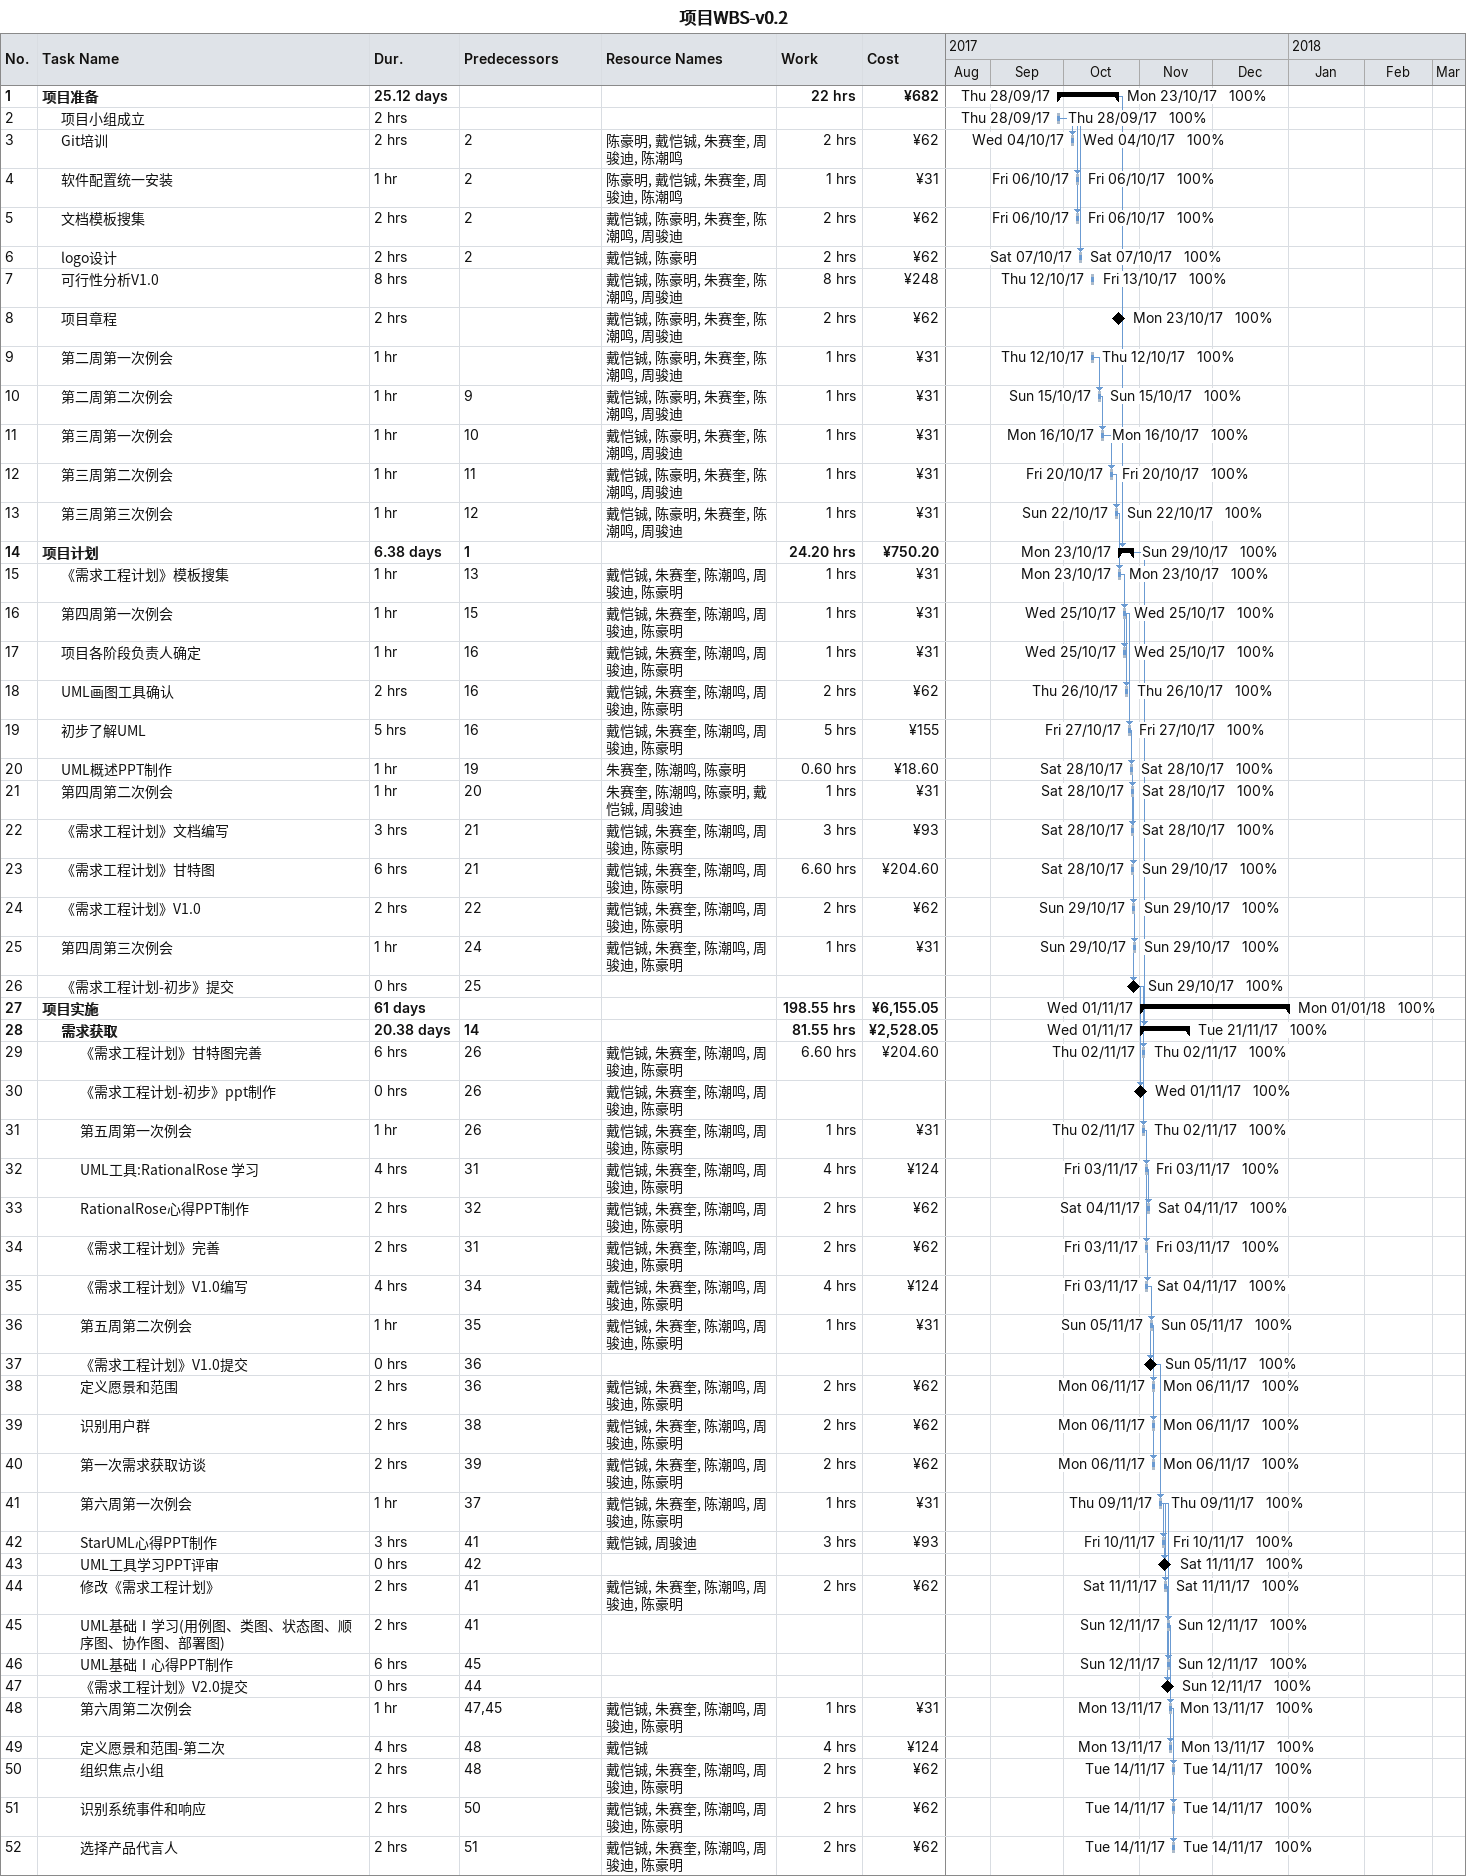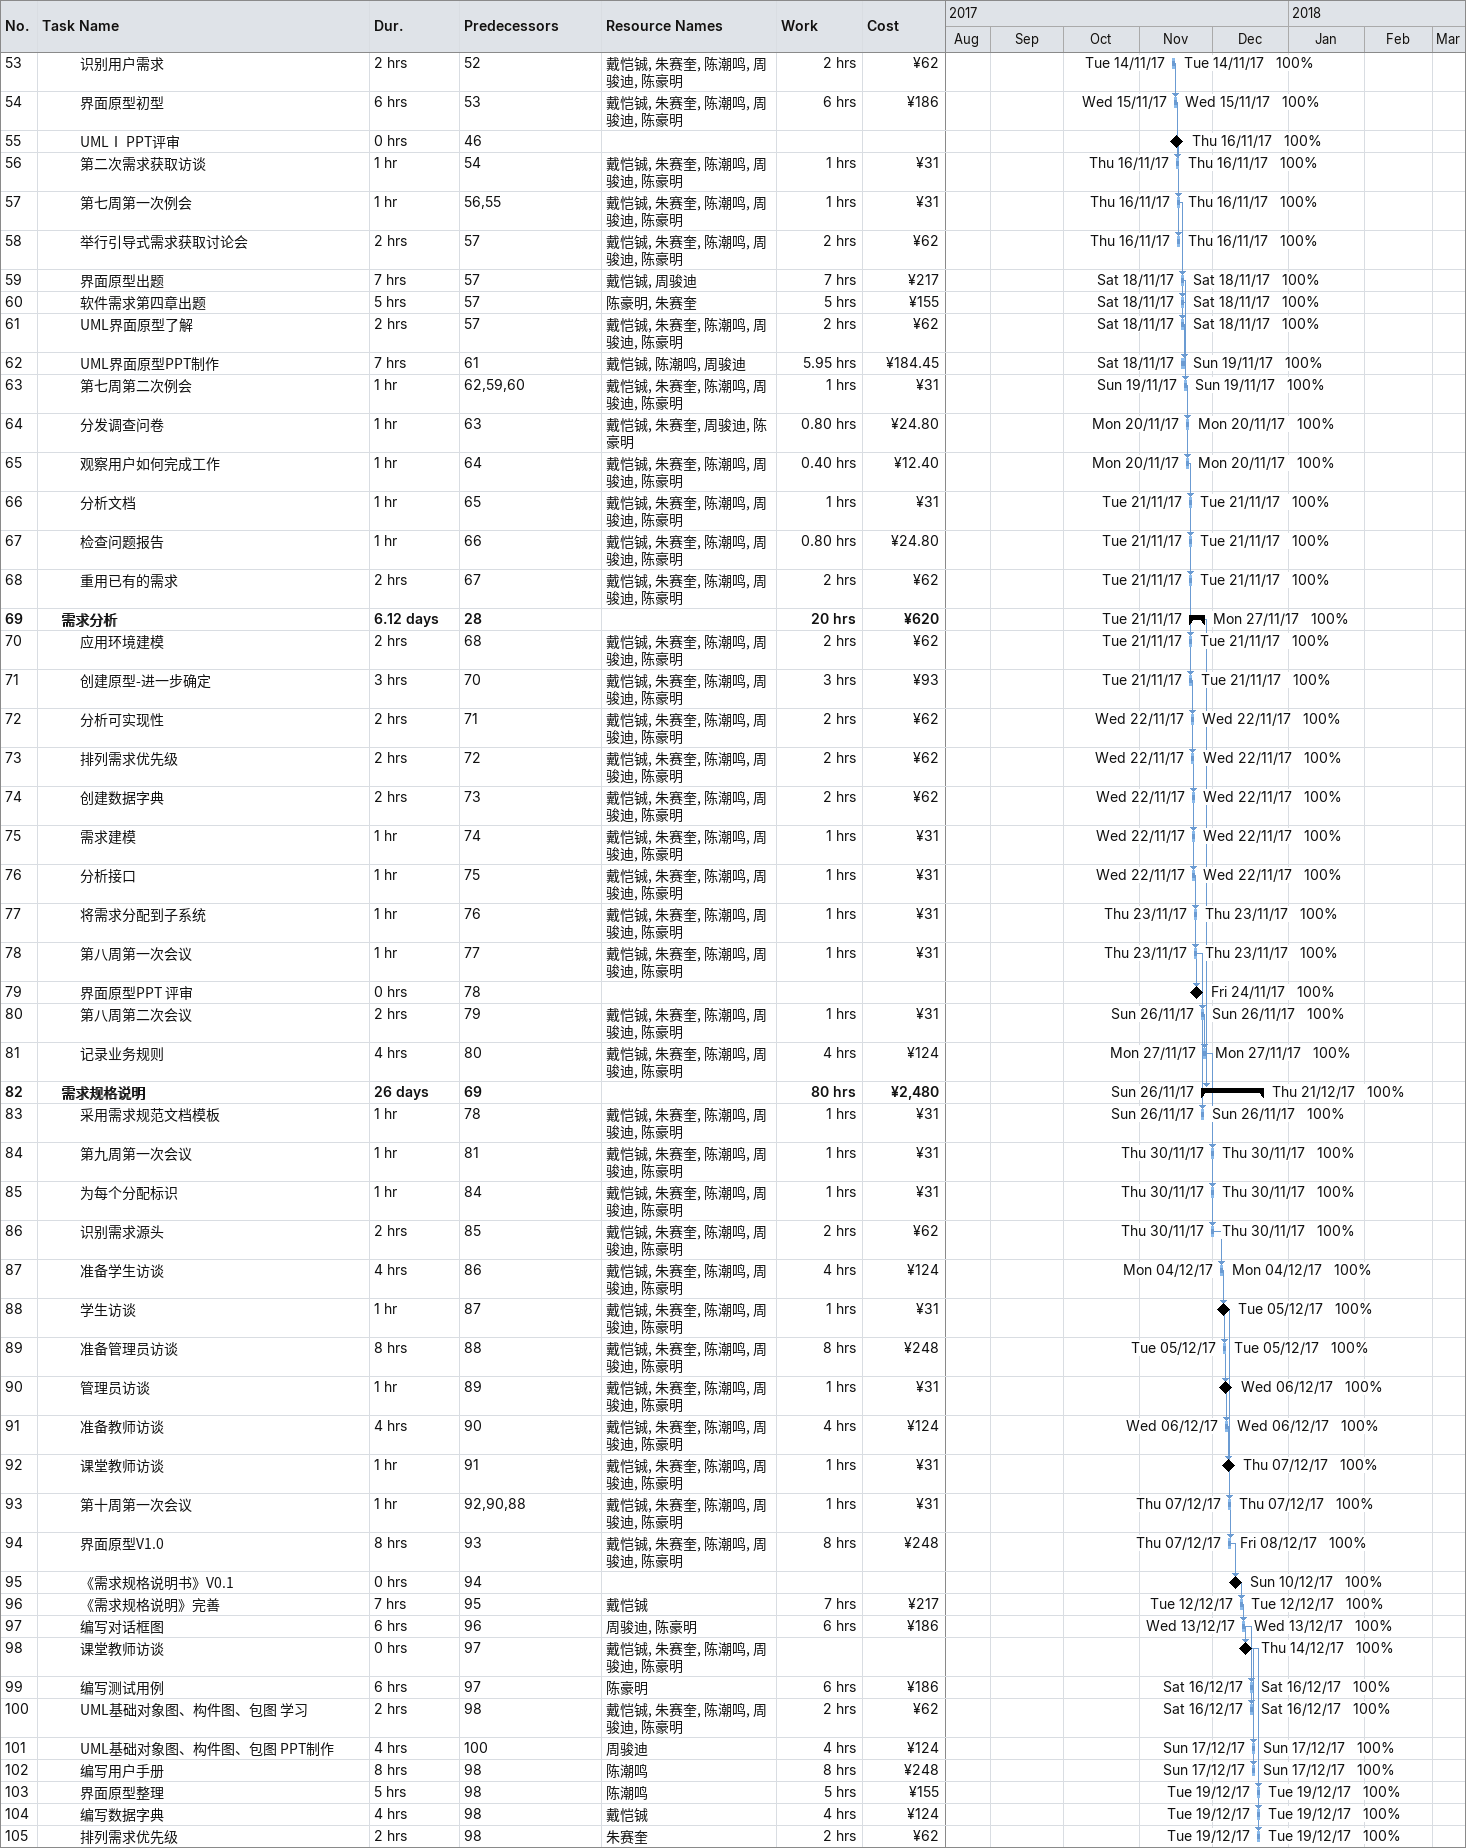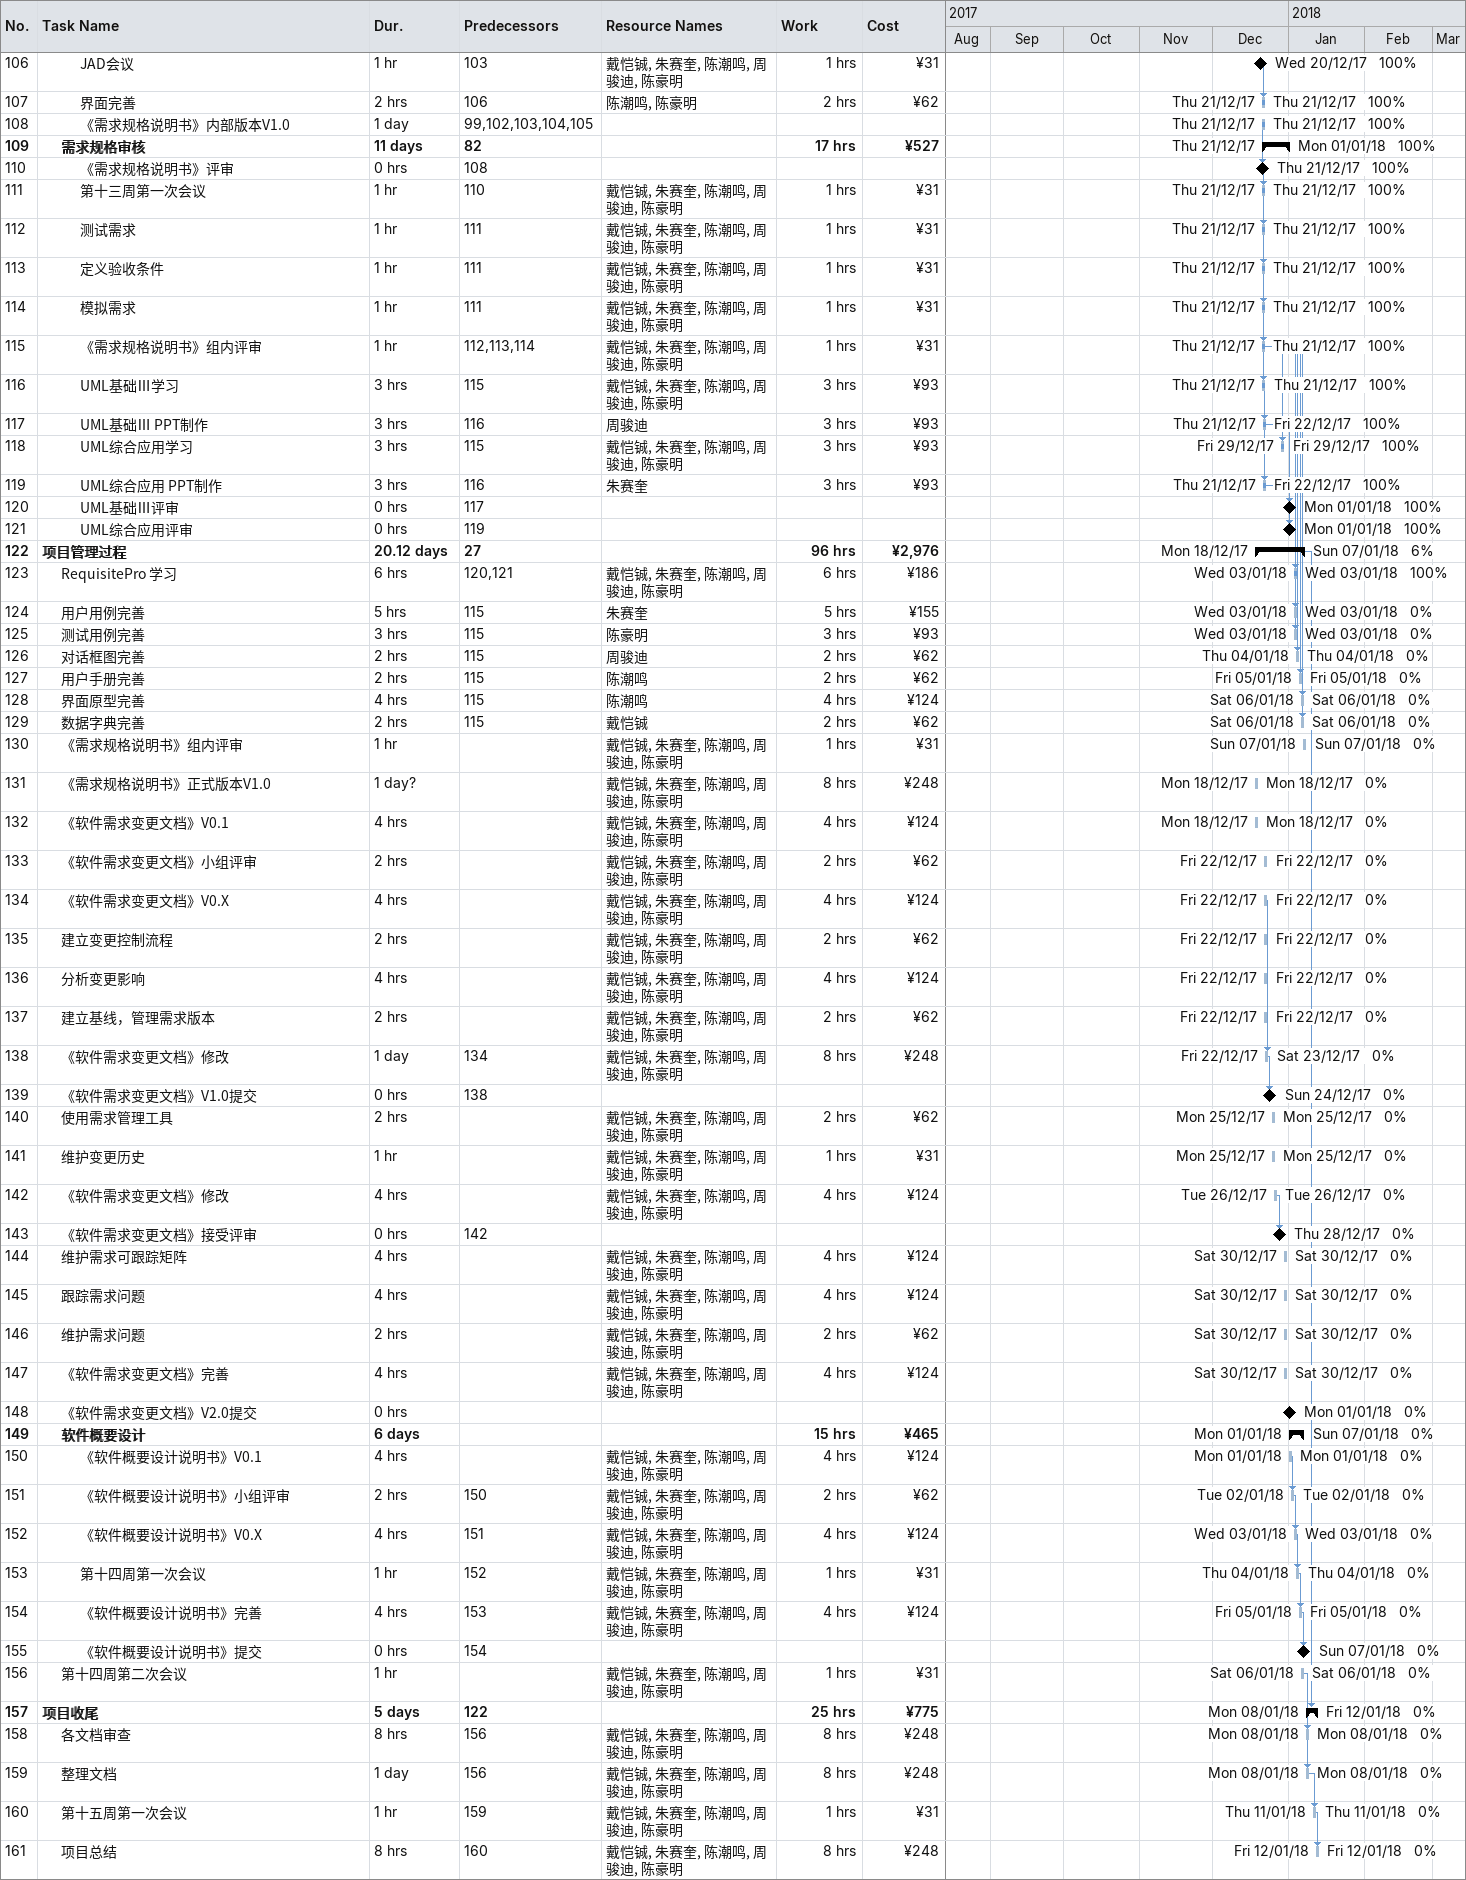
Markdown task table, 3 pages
项目WBS-v0.2

| ID | Level | Task | Duration | Start | Finish | Predecessors | Resources | % complete | Work (h) | Cost (¥) |
|---|---|---|---|---|---|---|---|---|---|---|
| 1 | 1 | **项目准备** | 25.12d | 2017-09-28 | 2017-10-23 |  |  | 100 | 22 | 682 |
| 2 | 2 | 项目小组成立 | 2h | 2017-09-28 | 2017-09-28 |  |  | 100 |  |  |
| 3 | 2 | Git培训 | 2h | 2017-10-04 | 2017-10-04 | 2 | 陈豪明, 戴恺铖, 朱赛奎, 周骏迪, 陈潮鸣 | 100 | 2 | 62 |
| 4 | 2 | 软件配置统一安装 | 1h | 2017-10-06 | 2017-10-06 | 2 | 陈豪明, 戴恺铖, 朱赛奎, 周骏迪, 陈潮鸣 | 100 | 1 | 31 |
| 5 | 2 | 文档模板搜集 | 2h | 2017-10-06 | 2017-10-06 | 2 | 戴恺铖, 陈豪明, 朱赛奎, 陈潮鸣, 周骏迪 | 100 | 2 | 62 |
| 6 | 2 | logo设计 | 2h | 2017-10-07 | 2017-10-07 | 2 | 戴恺铖, 陈豪明 | 100 | 2 | 62 |
| 7 | 2 | 可行性分析V1.0 | 8h | 2017-10-12 | 2017-10-13 |  | 戴恺铖, 陈豪明, 朱赛奎, 陈潮鸣, 周骏迪 | 100 | 8 | 248 |
| 8 | 2 | 项目章程 | 2h | 2017-10-23 | 2017-10-23 |  | 戴恺铖, 陈豪明, 朱赛奎, 陈潮鸣, 周骏迪 | 100 | 2 | 62 |
| 9 | 2 | 第二周第一次例会 | 1h | 2017-10-12 | 2017-10-12 |  | 戴恺铖, 陈豪明, 朱赛奎, 陈潮鸣, 周骏迪 | 100 | 1 | 31 |
| 10 | 2 | 第二周第二次例会 | 1h | 2017-10-15 | 2017-10-15 | 9 | 戴恺铖, 陈豪明, 朱赛奎, 陈潮鸣, 周骏迪 | 100 | 1 | 31 |
| 11 | 2 | 第三周第一次例会 | 1h | 2017-10-16 | 2017-10-16 | 10 | 戴恺铖, 陈豪明, 朱赛奎, 陈潮鸣, 周骏迪 | 100 | 1 | 31 |
| 12 | 2 | 第三周第二次例会 | 1h | 2017-10-20 | 2017-10-20 | 11 | 戴恺铖, 陈豪明, 朱赛奎, 陈潮鸣, 周骏迪 | 100 | 1 | 31 |
| 13 | 2 | 第三周第三次例会 | 1h | 2017-10-22 | 2017-10-22 | 12 | 戴恺铖, 陈豪明, 朱赛奎, 陈潮鸣, 周骏迪 | 100 | 1 | 31 |
| 14 | 1 | **项目计划** | 6.38d | 2017-10-23 | 2017-10-29 | 1 |  | 100 | 24.20 | 750.20 |
| 15 | 2 | 《需求工程计划》模板搜集 | 1h | 2017-10-23 | 2017-10-23 | 13 | 戴恺铖, 朱赛奎, 陈潮鸣, 周骏迪, 陈豪明 | 100 | 1 | 31 |
| 16 | 2 | 第四周第一次例会 | 1h | 2017-10-25 | 2017-10-25 | 15 | 戴恺铖, 朱赛奎, 陈潮鸣, 周骏迪, 陈豪明 | 100 | 1 | 31 |
| 17 | 2 | 项目各阶段负责人确定 | 1h | 2017-10-25 | 2017-10-25 | 16 | 戴恺铖, 朱赛奎, 陈潮鸣, 周骏迪, 陈豪明 | 100 | 1 | 31 |
| 18 | 2 | UML画图工具确认 | 2h | 2017-10-26 | 2017-10-26 | 16 | 戴恺铖, 朱赛奎, 陈潮鸣, 周骏迪, 陈豪明 | 100 | 2 | 62 |
| 19 | 2 | 初步了解UML | 5h | 2017-10-27 | 2017-10-27 | 16 | 戴恺铖, 朱赛奎, 陈潮鸣, 周骏迪, 陈豪明 | 100 | 5 | 155 |
| 20 | 2 | UML概述PPT制作 | 1h | 2017-10-28 | 2017-10-28 | 19 | 朱赛奎, 陈潮鸣, 陈豪明 | 100 | 0.60 | 18.60 |
| 21 | 2 | 第四周第二次例会 | 1h | 2017-10-28 | 2017-10-28 | 20 | 朱赛奎, 陈潮鸣, 陈豪明, 戴恺铖, 周骏迪 | 100 | 1 | 31 |
| 22 | 2 | 《需求工程计划》文档编写 | 3h | 2017-10-28 | 2017-10-28 | 21 | 戴恺铖, 朱赛奎, 陈潮鸣, 周骏迪, 陈豪明 | 100 | 3 | 93 |
| 23 | 2 | 《需求工程计划》甘特图 | 6h | 2017-10-28 | 2017-10-29 | 21 | 戴恺铖, 朱赛奎, 陈潮鸣, 周骏迪, 陈豪明 | 100 | 6.60 | 204.60 |
| 24 | 2 | 《需求工程计划》V1.0 | 2h | 2017-10-29 | 2017-10-29 | 22 | 戴恺铖, 朱赛奎, 陈潮鸣, 周骏迪, 陈豪明 | 100 | 2 | 62 |
| 25 | 2 | 第四周第三次例会 | 1h | 2017-10-29 | 2017-10-29 | 24 | 戴恺铖, 朱赛奎, 陈潮鸣, 周骏迪, 陈豪明 | 100 | 1 | 31 |
| 26 | 2 | 《需求工程计划-初步》提交 | 0h | 2017-10-29 | 2017-10-29 | 25 |  | 100 |  |  |
| 27 | 1 | **项目实施** | 61d | 2017-11-01 | 2018-01-01 |  |  | 100 | 198.55 | 6155.05 |
| 28 | 2 | **需求获取** | 20.38d | 2017-11-01 | 2017-11-21 | 14 |  | 100 | 81.55 | 2528.05 |
| 29 | 3 | 《需求工程计划》甘特图完善 | 6h | 2017-11-02 | 2017-11-02 | 26 | 戴恺铖, 朱赛奎, 陈潮鸣, 周骏迪, 陈豪明 | 100 | 6.60 | 204.60 |
| 30 | 3 | 《需求工程计划-初步》ppt制作 | 0h | 2017-11-01 | 2017-11-01 | 26 | 戴恺铖, 朱赛奎, 陈潮鸣, 周骏迪, 陈豪明 | 100 |  |  |
| 31 | 3 | 第五周第一次例会 | 1h | 2017-11-02 | 2017-11-02 | 26 | 戴恺铖, 朱赛奎, 陈潮鸣, 周骏迪, 陈豪明 | 100 | 1 | 31 |
| 32 | 3 | UML工具:RationalRose 学习 | 4h | 2017-11-03 | 2017-11-03 | 31 | 戴恺铖, 朱赛奎, 陈潮鸣, 周骏迪, 陈豪明 | 100 | 4 | 124 |
| 33 | 3 | RationalRose心得PPT制作 | 2h | 2017-11-04 | 2017-11-04 | 32 | 戴恺铖, 朱赛奎, 陈潮鸣, 周骏迪, 陈豪明 | 100 | 2 | 62 |
| 34 | 3 | 《需求工程计划》完善 | 2h | 2017-11-03 | 2017-11-03 | 31 | 戴恺铖, 朱赛奎, 陈潮鸣, 周骏迪, 陈豪明 | 100 | 2 | 62 |
| 35 | 3 | 《需求工程计划》V1.0编写 | 4h | 2017-11-03 | 2017-11-04 | 34 | 戴恺铖, 朱赛奎, 陈潮鸣, 周骏迪, 陈豪明 | 100 | 4 | 124 |
| 36 | 3 | 第五周第二次例会 | 1h | 2017-11-05 | 2017-11-05 | 35 | 戴恺铖, 朱赛奎, 陈潮鸣, 周骏迪, 陈豪明 | 100 | 1 | 31 |
| 37 | 3 | 《需求工程计划》V1.0提交 | 0h | 2017-11-05 | 2017-11-05 | 36 |  | 100 |  |  |
| 38 | 3 | 定义愿景和范围 | 2h | 2017-11-06 | 2017-11-06 | 36 | 戴恺铖, 朱赛奎, 陈潮鸣, 周骏迪, 陈豪明 | 100 | 2 | 62 |
| 39 | 3 | 识别用户群 | 2h | 2017-11-06 | 2017-11-06 | 38 | 戴恺铖, 朱赛奎, 陈潮鸣, 周骏迪, 陈豪明 | 100 | 2 | 62 |
| 40 | 3 | 第一次需求获取访谈 | 2h | 2017-11-06 | 2017-11-06 | 39 | 戴恺铖, 朱赛奎, 陈潮鸣, 周骏迪, 陈豪明 | 100 | 2 | 62 |
| 41 | 3 | 第六周第一次例会 | 1h | 2017-11-09 | 2017-11-09 | 37 | 戴恺铖, 朱赛奎, 陈潮鸣, 周骏迪, 陈豪明 | 100 | 1 | 31 |
| 42 | 3 | StarUML心得PPT制作 | 3h | 2017-11-10 | 2017-11-10 | 41 | 戴恺铖, 周骏迪 | 100 | 3 | 93 |
| 43 | 3 | UML工具学习PPT评审 | 0h | 2017-11-11 | 2017-11-11 | 42 |  | 100 |  |  |
| 44 | 3 | 修改《需求工程计划》 | 2h | 2017-11-11 | 2017-11-11 | 41 | 戴恺铖, 朱赛奎, 陈潮鸣, 周骏迪, 陈豪明 | 100 | 2 | 62 |
| 45 | 3 | UML基础Ⅰ学习(用例图、类图、状态图、顺序图、协作图、部署图) | 2h | 2017-11-12 | 2017-11-12 | 41 |  | 100 |  |  |
| 46 | 3 | UML基础Ⅰ心得PPT制作 | 6h | 2017-11-12 | 2017-11-12 | 45 |  | 100 |  |  |
| 47 | 3 | 《需求工程计划》V2.0提交 | 0h | 2017-11-12 | 2017-11-12 | 44 |  | 100 |  |  |
| 48 | 3 | 第六周第二次例会 | 1h | 2017-11-13 | 2017-11-13 | 47, 45 | 戴恺铖, 朱赛奎, 陈潮鸣, 周骏迪, 陈豪明 | 100 | 1 | 31 |
| 49 | 3 | 定义愿景和范围-第二次 | 4h | 2017-11-13 | 2017-11-13 | 48 | 戴恺铖 | 100 | 4 | 124 |
| 50 | 3 | 组织焦点小组 | 2h | 2017-11-14 | 2017-11-14 | 48 | 戴恺铖, 朱赛奎, 陈潮鸣, 周骏迪, 陈豪明 | 100 | 2 | 62 |
| 51 | 3 | 识别系统事件和响应 | 2h | 2017-11-14 | 2017-11-14 | 50 | 戴恺铖, 朱赛奎, 陈潮鸣, 周骏迪, 陈豪明 | 100 | 2 | 62 |
| 52 | 3 | 选择产品代言人 | 2h | 2017-11-14 | 2017-11-14 | 51 | 戴恺铖, 朱赛奎, 陈潮鸣, 周骏迪, 陈豪明 | 100 | 2 | 62 |
| 53 | 3 | 识别用户需求 | 2h | 2017-11-14 | 2017-11-14 | 52 | 戴恺铖, 朱赛奎, 陈潮鸣, 周骏迪, 陈豪明 | 100 | 2 | 62 |
| 54 | 3 | 界面原型初型 | 6h | 2017-11-15 | 2017-11-15 | 53 | 戴恺铖, 朱赛奎, 陈潮鸣, 周骏迪, 陈豪明 | 100 | 6 | 186 |
| 55 | 3 | UMLⅠ PPT评审 | 0h | 2017-11-16 | 2017-11-16 | 46 |  | 100 |  |  |
| 56 | 3 | 第二次需求获取访谈 | 1h | 2017-11-16 | 2017-11-16 | 54 | 戴恺铖, 朱赛奎, 陈潮鸣, 周骏迪, 陈豪明 | 100 | 1 | 31 |
| 57 | 3 | 第七周第一次例会 | 1h | 2017-11-16 | 2017-11-16 | 56, 55 | 戴恺铖, 朱赛奎, 陈潮鸣, 周骏迪, 陈豪明 | 100 | 1 | 31 |
| 58 | 3 | 举行引导式需求获取讨论会 | 2h | 2017-11-16 | 2017-11-16 | 57 | 戴恺铖, 朱赛奎, 陈潮鸣, 周骏迪, 陈豪明 | 100 | 2 | 62 |
| 59 | 3 | 界面原型出题 | 7h | 2017-11-18 | 2017-11-18 | 57 | 戴恺铖, 周骏迪 | 100 | 7 | 217 |
| 60 | 3 | 软件需求第四章出题 | 5h | 2017-11-18 | 2017-11-18 | 57 | 陈豪明, 朱赛奎 | 100 | 5 | 155 |
| 61 | 3 | UML界面原型了解 | 2h | 2017-11-18 | 2017-11-18 | 57 | 戴恺铖, 朱赛奎, 陈潮鸣, 周骏迪, 陈豪明 | 100 | 2 | 62 |
| 62 | 3 | UML界面原型PPT制作 | 7h | 2017-11-18 | 2017-11-19 | 61 | 戴恺铖, 陈潮鸣, 周骏迪 | 100 | 5.95 | 184.45 |
| 63 | 3 | 第七周第二次例会 | 1h | 2017-11-19 | 2017-11-19 | 62, 59, 60 | 戴恺铖, 朱赛奎, 陈潮鸣, 周骏迪, 陈豪明 | 100 | 1 | 31 |
| 64 | 3 | 分发调查问卷 | 1h | 2017-11-20 | 2017-11-20 | 63 | 戴恺铖, 朱赛奎, 周骏迪, 陈豪明 | 100 | 0.80 | 24.80 |
| 65 | 3 | 观察用户如何完成工作 | 1h | 2017-11-20 | 2017-11-20 | 64 | 戴恺铖, 朱赛奎, 陈潮鸣, 周骏迪, 陈豪明 | 100 | 0.40 | 12.40 |
| 66 | 3 | 分析文档 | 1h | 2017-11-21 | 2017-11-21 | 65 | 戴恺铖, 朱赛奎, 陈潮鸣, 周骏迪, 陈豪明 | 100 | 1 | 31 |
| 67 | 3 | 检查问题报告 | 1h | 2017-11-21 | 2017-11-21 | 66 | 戴恺铖, 朱赛奎, 陈潮鸣, 周骏迪, 陈豪明 | 100 | 0.80 | 24.80 |
| 68 | 3 | 重用已有的需求 | 2h | 2017-11-21 | 2017-11-21 | 67 | 戴恺铖, 朱赛奎, 陈潮鸣, 周骏迪, 陈豪明 | 100 | 2 | 62 |
| 69 | 2 | **需求分析** | 6.12d | 2017-11-21 | 2017-11-27 | 28 |  | 100 | 20 | 620 |
| 70 | 3 | 应用环境建模 | 2h | 2017-11-21 | 2017-11-21 | 68 | 戴恺铖, 朱赛奎, 陈潮鸣, 周骏迪, 陈豪明 | 100 | 2 | 62 |
| 71 | 3 | 创建原型-进一步确定 | 3h | 2017-11-21 | 2017-11-21 | 70 | 戴恺铖, 朱赛奎, 陈潮鸣, 周骏迪, 陈豪明 | 100 | 3 | 93 |
| 72 | 3 | 分析可实现性 | 2h | 2017-11-22 | 2017-11-22 | 71 | 戴恺铖, 朱赛奎, 陈潮鸣, 周骏迪, 陈豪明 | 100 | 2 | 62 |
| 73 | 3 | 排列需求优先级 | 2h | 2017-11-22 | 2017-11-22 | 72 | 戴恺铖, 朱赛奎, 陈潮鸣, 周骏迪, 陈豪明 | 100 | 2 | 62 |
| 74 | 3 | 创建数据字典 | 2h | 2017-11-22 | 2017-11-22 | 73 | 戴恺铖, 朱赛奎, 陈潮鸣, 周骏迪, 陈豪明 | 100 | 2 | 62 |
| 75 | 3 | 需求建模 | 1h | 2017-11-22 | 2017-11-22 | 74 | 戴恺铖, 朱赛奎, 陈潮鸣, 周骏迪, 陈豪明 | 100 | 1 | 31 |
| 76 | 3 | 分析接口 | 1h | 2017-11-22 | 2017-11-22 | 75 | 戴恺铖, 朱赛奎, 陈潮鸣, 周骏迪, 陈豪明 | 100 | 1 | 31 |
| 77 | 3 | 将需求分配到子系统 | 1h | 2017-11-23 | 2017-11-23 | 76 | 戴恺铖, 朱赛奎, 陈潮鸣, 周骏迪, 陈豪明 | 100 | 1 | 31 |
| 78 | 3 | 第八周第一次会议 | 1h | 2017-11-23 | 2017-11-23 | 77 | 戴恺铖, 朱赛奎, 陈潮鸣, 周骏迪, 陈豪明 | 100 | 1 | 31 |
| 79 | 3 | 界面原型PPT 评审 | 0h | 2017-11-24 | 2017-11-24 | 78 |  | 100 |  |  |
| 80 | 3 | 第八周第二次会议 | 2h | 2017-11-26 | 2017-11-26 | 79 | 戴恺铖, 朱赛奎, 陈潮鸣, 周骏迪, 陈豪明 | 100 | 1 | 31 |
| 81 | 3 | 记录业务规则 | 4h | 2017-11-27 | 2017-11-27 | 80 | 戴恺铖, 朱赛奎, 陈潮鸣, 周骏迪, 陈豪明 | 100 | 4 | 124 |
| 82 | 2 | **需求规格说明** | 26d | 2017-11-26 | 2017-12-21 | 69 |  | 100 | 80 | 2480 |
| 83 | 3 | 采用需求规范文档模板 | 1h | 2017-11-26 | 2017-11-26 | 78 | 戴恺铖, 朱赛奎, 陈潮鸣, 周骏迪, 陈豪明 | 100 | 1 | 31 |
| 84 | 3 | 第九周第一次会议 | 1h | 2017-11-30 | 2017-11-30 | 81 | 戴恺铖, 朱赛奎, 陈潮鸣, 周骏迪, 陈豪明 | 100 | 1 | 31 |
| 85 | 3 | 为每个分配标识 | 1h | 2017-11-30 | 2017-11-30 | 84 | 戴恺铖, 朱赛奎, 陈潮鸣, 周骏迪, 陈豪明 | 100 | 1 | 31 |
| 86 | 3 | 识别需求源头 | 2h | 2017-11-30 | 2017-11-30 | 85 | 戴恺铖, 朱赛奎, 陈潮鸣, 周骏迪, 陈豪明 | 100 | 2 | 62 |
| 87 | 3 | 准备学生访谈 | 4h | 2017-12-04 | 2017-12-04 | 86 | 戴恺铖, 朱赛奎, 陈潮鸣, 周骏迪, 陈豪明 | 100 | 4 | 124 |
| 88 | 3 | 学生访谈 | 1h | 2017-12-05 | 2017-12-05 | 87 | 戴恺铖, 朱赛奎, 陈潮鸣, 周骏迪, 陈豪明 | 100 | 1 | 31 |
| 89 | 3 | 准备管理员访谈 | 8h | 2017-12-05 | 2017-12-05 | 88 | 戴恺铖, 朱赛奎, 陈潮鸣, 周骏迪, 陈豪明 | 100 | 8 | 248 |
| 90 | 3 | 管理员访谈 | 1h | 2017-12-06 | 2017-12-06 | 89 | 戴恺铖, 朱赛奎, 陈潮鸣, 周骏迪, 陈豪明 | 100 | 1 | 31 |
| 91 | 3 | 准备教师访谈 | 4h | 2017-12-06 | 2017-12-06 | 90 | 戴恺铖, 朱赛奎, 陈潮鸣, 周骏迪, 陈豪明 | 100 | 4 | 124 |
| 92 | 3 | 课堂教师访谈 | 1h | 2017-12-07 | 2017-12-07 | 91 | 戴恺铖, 朱赛奎, 陈潮鸣, 周骏迪, 陈豪明 | 100 | 1 | 31 |
| 93 | 3 | 第十周第一次会议 | 1h | 2017-12-07 | 2017-12-07 | 92, 90, 88 | 戴恺铖, 朱赛奎, 陈潮鸣, 周骏迪, 陈豪明 | 100 | 1 | 31 |
| 94 | 3 | 界面原型V1.0 | 8h | 2017-12-07 | 2017-12-08 | 93 | 戴恺铖, 朱赛奎, 陈潮鸣, 周骏迪, 陈豪明 | 100 | 8 | 248 |
| 95 | 3 | 《需求规格说明书》V0.1 | 0h | 2017-12-10 | 2017-12-10 | 94 |  | 100 |  |  |
| 96 | 3 | 《需求规格说明》完善 | 7h | 2017-12-12 | 2017-12-12 | 95 | 戴恺铖 | 100 | 7 | 217 |
| 97 | 3 | 编写对话框图 | 6h | 2017-12-13 | 2017-12-13 | 96 | 周骏迪, 陈豪明 | 100 | 6 | 186 |
| 98 | 3 | 课堂教师访谈 | 0h | 2017-12-14 | 2017-12-14 | 97 | 戴恺铖, 朱赛奎, 陈潮鸣, 周骏迪, 陈豪明 | 100 |  |  |
| 99 | 3 | 编写测试用例 | 6h | 2017-12-16 | 2017-12-16 | 97 | 陈豪明 | 100 | 6 | 186 |
| 100 | 3 | UML基础对象图、构件图、包图 学习 | 2h | 2017-12-16 | 2017-12-16 | 98 | 戴恺铖, 朱赛奎, 陈潮鸣, 周骏迪, 陈豪明 | 100 | 2 | 62 |
| 101 | 3 | UML基础对象图、构件图、包图 PPT制作 | 4h | 2017-12-17 | 2017-12-17 | 100 | 周骏迪 | 100 | 4 | 124 |
| 102 | 3 | 编写用户手册 | 8h | 2017-12-17 | 2017-12-17 | 98 | 陈潮鸣 | 100 | 8 | 248 |
| 103 | 3 | 界面原型整理 | 5h | 2017-12-19 | 2017-12-19 | 98 | 陈潮鸣 | 100 | 5 | 155 |
| 104 | 3 | 编写数据字典 | 4h | 2017-12-19 | 2017-12-19 | 98 | 戴恺铖 | 100 | 4 | 124 |
| 105 | 3 | 排列需求优先级 | 2h | 2017-12-19 | 2017-12-19 | 98 | 朱赛奎 | 100 | 2 | 62 |
| 106 | 3 | JAD会议 | 1h | 2017-12-20 | 2017-12-20 | 103 | 戴恺铖, 朱赛奎, 陈潮鸣, 周骏迪, 陈豪明 | 100 | 1 | 31 |
| 107 | 3 | 界面完善 | 2h | 2017-12-21 | 2017-12-21 | 106 | 陈潮鸣, 陈豪明 | 100 | 2 | 62 |
| 108 | 3 | 《需求规格说明书》内部版本V1.0 | 1d | 2017-12-21 | 2017-12-21 | 99, 102, 103, 104, 105 |  | 100 |  |  |
| 109 | 2 | **需求规格审核** | 11d | 2017-12-21 | 2018-01-01 | 82 |  | 100 | 17 | 527 |
| 110 | 3 | 《需求规格说明书》评审 | 0h | 2017-12-21 | 2017-12-21 | 108 |  | 100 |  |  |
| 111 | 3 | 第十三周第一次会议 | 1h | 2017-12-21 | 2017-12-21 | 110 | 戴恺铖, 朱赛奎, 陈潮鸣, 周骏迪, 陈豪明 | 100 | 1 | 31 |
| 112 | 3 | 测试需求 | 1h | 2017-12-21 | 2017-12-21 | 111 | 戴恺铖, 朱赛奎, 陈潮鸣, 周骏迪, 陈豪明 | 100 | 1 | 31 |
| 113 | 3 | 定义验收条件 | 1h | 2017-12-21 | 2017-12-21 | 111 | 戴恺铖, 朱赛奎, 陈潮鸣, 周骏迪, 陈豪明 | 100 | 1 | 31 |
| 114 | 3 | 模拟需求 | 1h | 2017-12-21 | 2017-12-21 | 111 | 戴恺铖, 朱赛奎, 陈潮鸣, 周骏迪, 陈豪明 | 100 | 1 | 31 |
| 115 | 3 | 《需求规格说明书》组内评审 | 1h | 2017-12-21 | 2017-12-21 | 112, 113, 114 | 戴恺铖, 朱赛奎, 陈潮鸣, 周骏迪, 陈豪明 | 100 | 1 | 31 |
| 116 | 3 | UML基础Ⅲ学习 | 3h | 2017-12-21 | 2017-12-21 | 115 | 戴恺铖, 朱赛奎, 陈潮鸣, 周骏迪, 陈豪明 | 100 | 3 | 93 |
| 117 | 3 | UML基础Ⅲ PPT制作 | 3h | 2017-12-21 | 2017-12-22 | 116 | 周骏迪 | 100 | 3 | 93 |
| 118 | 3 | UML综合应用学习 | 3h | 2017-12-29 | 2017-12-29 | 115 | 戴恺铖, 朱赛奎, 陈潮鸣, 周骏迪, 陈豪明 | 100 | 3 | 93 |
| 119 | 3 | UML综合应用 PPT制作 | 3h | 2017-12-21 | 2017-12-22 | 116 | 朱赛奎 | 100 | 3 | 93 |
| 120 | 3 | UML基础Ⅲ评审 | 0h | 2018-01-01 | 2018-01-01 | 117 |  | 100 |  |  |
| 121 | 3 | UML综合应用评审 | 0h | 2018-01-01 | 2018-01-01 | 119 |  | 100 |  |  |
| 122 | 1 | **项目管理过程** | 20.12d | 2017-12-18 | 2018-01-07 | 27 |  | 6 | 96 | 2976 |
| 123 | 2 | RequisitePro 学习 | 6h | 2018-01-03 | 2018-01-03 | 120, 121 | 戴恺铖, 朱赛奎, 陈潮鸣, 周骏迪, 陈豪明 | 100 | 6 | 186 |
| 124 | 2 | 用户用例完善 | 5h | 2018-01-03 | 2018-01-03 | 115 | 朱赛奎 | 0 | 5 | 155 |
| 125 | 2 | 测试用例完善 | 3h | 2018-01-03 | 2018-01-03 | 115 | 陈豪明 | 0 | 3 | 93 |
| 126 | 2 | 对话框图完善 | 2h | 2018-01-04 | 2018-01-04 | 115 | 周骏迪 | 0 | 2 | 62 |
| 127 | 2 | 用户手册完善 | 2h | 2018-01-05 | 2018-01-05 | 115 | 陈潮鸣 | 0 | 2 | 62 |
| 128 | 2 | 界面原型完善 | 4h | 2018-01-06 | 2018-01-06 | 115 | 陈潮鸣 | 0 | 4 | 124 |
| 129 | 2 | 数据字典完善 | 2h | 2018-01-06 | 2018-01-06 | 115 | 戴恺铖 | 0 | 2 | 62 |
| 130 | 2 | 《需求规格说明书》组内评审 | 1h | 2018-01-07 | 2018-01-07 |  | 戴恺铖, 朱赛奎, 陈潮鸣, 周骏迪, 陈豪明 | 0 | 1 | 31 |
| 131 | 2 | 《需求规格说明书》正式版本V1.0 | 1d? | 2017-12-18 | 2017-12-18 |  | 戴恺铖, 朱赛奎, 陈潮鸣, 周骏迪, 陈豪明 | 0 | 8 | 248 |
| 132 | 2 | 《软件需求变更文档》V0.1 | 4h | 2017-12-18 | 2017-12-18 |  | 戴恺铖, 朱赛奎, 陈潮鸣, 周骏迪, 陈豪明 | 0 | 4 | 124 |
| 133 | 2 | 《软件需求变更文档》小组评审 | 2h | 2017-12-22 | 2017-12-22 |  | 戴恺铖, 朱赛奎, 陈潮鸣, 周骏迪, 陈豪明 | 0 | 2 | 62 |
| 134 | 2 | 《软件需求变更文档》V0.X | 4h | 2017-12-22 | 2017-12-22 |  | 戴恺铖, 朱赛奎, 陈潮鸣, 周骏迪, 陈豪明 | 0 | 4 | 124 |
| 135 | 2 | 建立变更控制流程 | 2h | 2017-12-22 | 2017-12-22 |  | 戴恺铖, 朱赛奎, 陈潮鸣, 周骏迪, 陈豪明 | 0 | 2 | 62 |
| 136 | 2 | 分析变更影响 | 4h | 2017-12-22 | 2017-12-22 |  | 戴恺铖, 朱赛奎, 陈潮鸣, 周骏迪, 陈豪明 | 0 | 4 | 124 |
| 137 | 2 | 建立基线，管理需求版本 | 2h | 2017-12-22 | 2017-12-22 |  | 戴恺铖, 朱赛奎, 陈潮鸣, 周骏迪, 陈豪明 | 0 | 2 | 62 |
| 138 | 2 | 《软件需求变更文档》修改 | 1d | 2017-12-22 | 2017-12-23 | 134 | 戴恺铖, 朱赛奎, 陈潮鸣, 周骏迪, 陈豪明 | 0 | 8 | 248 |
| 139 | 2 | 《软件需求变更文档》V1.0提交 | 0h | 2017-12-24 | 2017-12-24 | 138 |  | 0 |  |  |
| 140 | 2 | 使用需求管理工具 | 2h | 2017-12-25 | 2017-12-25 |  | 戴恺铖, 朱赛奎, 陈潮鸣, 周骏迪, 陈豪明 | 0 | 2 | 62 |
| 141 | 2 | 维护变更历史 | 1h | 2017-12-25 | 2017-12-25 |  | 戴恺铖, 朱赛奎, 陈潮鸣, 周骏迪, 陈豪明 | 0 | 1 | 31 |
| 142 | 2 | 《软件需求变更文档》修改 | 4h | 2017-12-26 | 2017-12-26 |  | 戴恺铖, 朱赛奎, 陈潮鸣, 周骏迪, 陈豪明 | 0 | 4 | 124 |
| 143 | 2 | 《软件需求变更文档》接受评审 | 0h | 2017-12-28 | 2017-12-28 | 142 |  | 0 |  |  |
| 144 | 2 | 维护需求可跟踪矩阵 | 4h | 2017-12-30 | 2017-12-30 |  | 戴恺铖, 朱赛奎, 陈潮鸣, 周骏迪, 陈豪明 | 0 | 4 | 124 |
| 145 | 2 | 跟踪需求问题 | 4h | 2017-12-30 | 2017-12-30 |  | 戴恺铖, 朱赛奎, 陈潮鸣, 周骏迪, 陈豪明 | 0 | 4 | 124 |
| 146 | 2 | 维护需求问题 | 2h | 2017-12-30 | 2017-12-30 |  | 戴恺铖, 朱赛奎, 陈潮鸣, 周骏迪, 陈豪明 | 0 | 2 | 62 |
| 147 | 2 | 《软件需求变更文档》完善 | 4h | 2017-12-30 | 2017-12-30 |  | 戴恺铖, 朱赛奎, 陈潮鸣, 周骏迪, 陈豪明 | 0 | 4 | 124 |
| 148 | 2 | 《软件需求变更文档》V2.0提交 | 0h | 2018-01-01 | 2018-01-01 |  |  | 0 |  |  |
| 149 | 2 | **软件概要设计** | 6d | 2018-01-01 | 2018-01-07 |  |  | 0 | 15 | 465 |
| 150 | 3 | 《软件概要设计说明书》V0.1 | 4h | 2018-01-01 | 2018-01-01 |  | 戴恺铖, 朱赛奎, 陈潮鸣, 周骏迪, 陈豪明 | 0 | 4 | 124 |
| 151 | 3 | 《软件概要设计说明书》小组评审 | 2h | 2018-01-02 | 2018-01-02 | 150 | 戴恺铖, 朱赛奎, 陈潮鸣, 周骏迪, 陈豪明 | 0 | 2 | 62 |
| 152 | 3 | 《软件概要设计说明书》V0.X | 4h | 2018-01-03 | 2018-01-03 | 151 | 戴恺铖, 朱赛奎, 陈潮鸣, 周骏迪, 陈豪明 | 0 | 4 | 124 |
| 153 | 3 | 第十四周第一次会议 | 1h | 2018-01-04 | 2018-01-04 | 152 | 戴恺铖, 朱赛奎, 陈潮鸣, 周骏迪, 陈豪明 | 0 | 1 | 31 |
| 154 | 3 | 《软件概要设计说明书》完善 | 4h | 2018-01-05 | 2018-01-05 | 153 | 戴恺铖, 朱赛奎, 陈潮鸣, 周骏迪, 陈豪明 | 0 | 4 | 124 |
| 155 | 3 | 《软件概要设计说明书》提交 | 0h | 2018-01-07 | 2018-01-07 | 154 |  | 0 |  |  |
| 156 | 2 | 第十四周第二次会议 | 1h | 2018-01-06 | 2018-01-06 |  | 戴恺铖, 朱赛奎, 陈潮鸣, 周骏迪, 陈豪明 | 0 | 1 | 31 |
| 157 | 1 | **项目收尾** | 5d | 2018-01-08 | 2018-01-12 | 122 |  | 0 | 25 | 775 |
| 158 | 2 | 各文档审查 | 8h | 2018-01-08 | 2018-01-08 | 156 | 戴恺铖, 朱赛奎, 陈潮鸣, 周骏迪, 陈豪明 | 0 | 8 | 248 |
| 159 | 2 | 整理文档 | 1d | 2018-01-08 | 2018-01-08 | 156 | 戴恺铖, 朱赛奎, 陈潮鸣, 周骏迪, 陈豪明 | 0 | 8 | 248 |
| 160 | 2 | 第十五周第一次会议 | 1h | 2018-01-11 | 2018-01-11 | 159 | 戴恺铖, 朱赛奎, 陈潮鸣, 周骏迪, 陈豪明 | 0 | 1 | 31 |
| 161 | 2 | 项目总结 | 8h | 2018-01-12 | 2018-01-12 | 160 | 戴恺铖, 朱赛奎, 陈潮鸣, 周骏迪, 陈豪明 | 0 | 8 | 248 |
